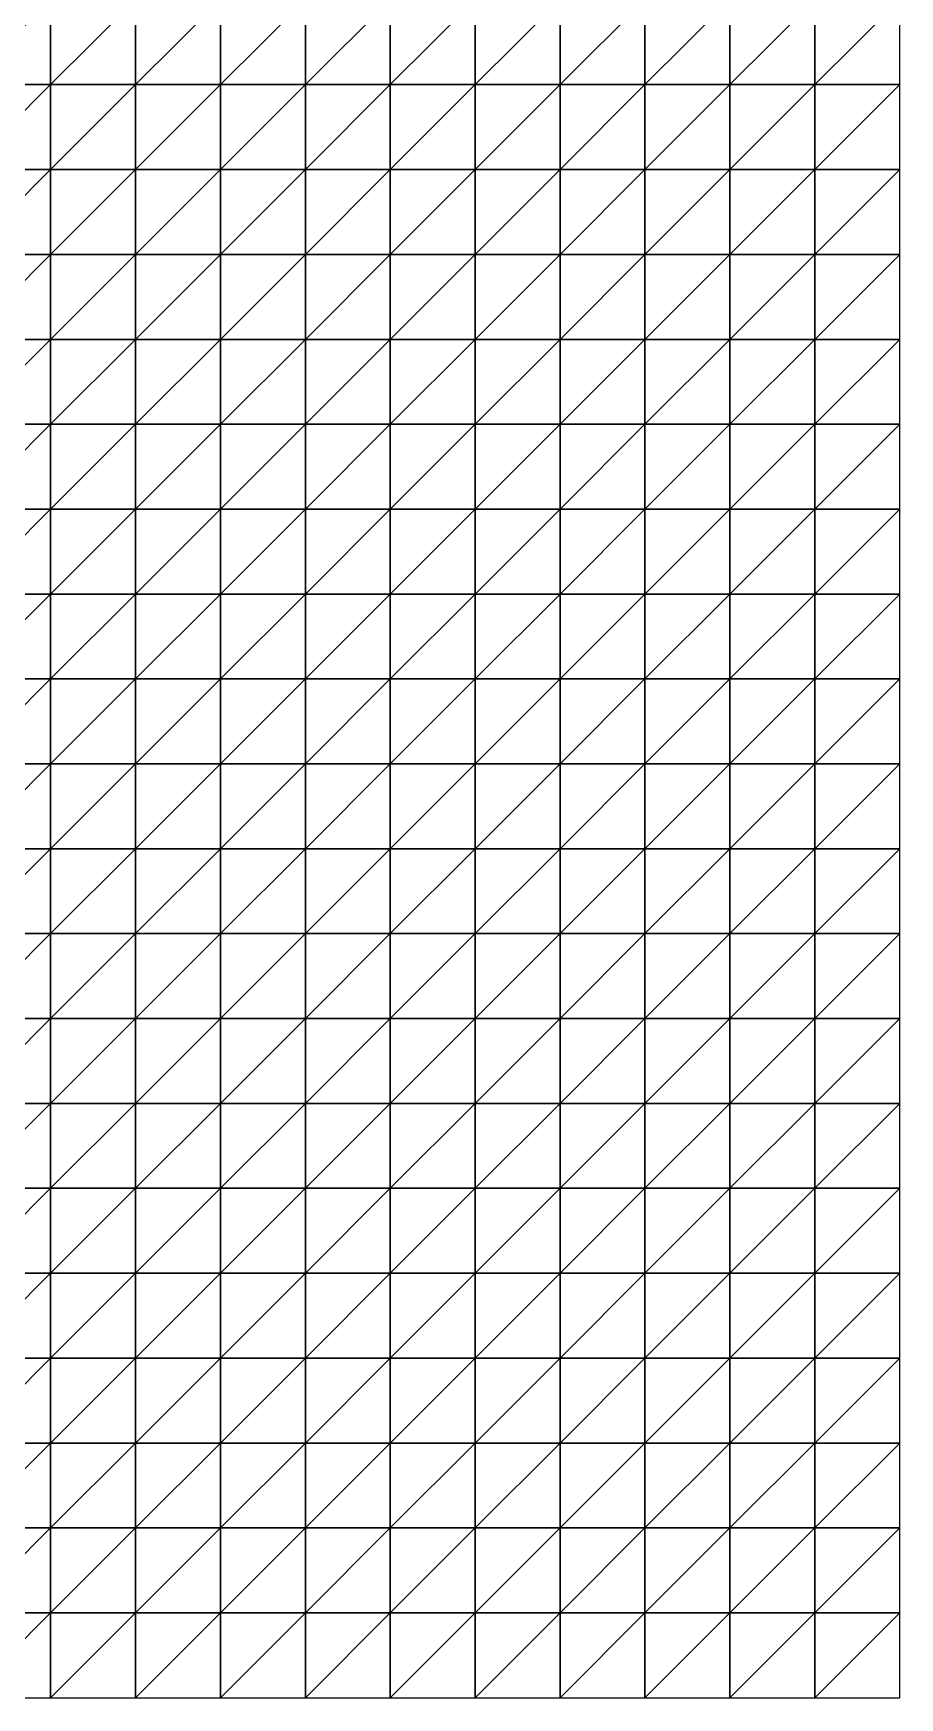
# Model space of a CAD drawing. Header units: metres. Extents: x 351000 to 353000, y 7455000 to 7457000.
# Drawn here: x 352744.9 to 353000, y 7455000 to 7455490.1 of the extents above; entities that cross this region are included whole.
import ezdxf

# ---------------------------------------------------------------- set-up
doc = ezdxf.new("R2010")
doc.units = ezdxf.units.M

msp = doc.modelspace()

# ---------------------------------------------------------------- linework, layer by layer
at = {"layer": 'BASE_OF_COVER_BOC'}
for points in [[(352725, 7455475, 1284.46), (352750, 7455475, 1285.88), (352750, 7455500, 1291.05)], [(352725, 7455475, 1284.46), (352750, 7455500, 1291.05), (352725, 7455500, 1289.33)], [(352750, 7455475, 1285.88), (352775, 7455475, 1287.15), (352775, 7455500, 1292.24)], [(352750, 7455475, 1285.88), (352775, 7455500, 1292.24), (352750, 7455500, 1291.05)], [(352775, 7455475, 1287.15), (352800, 7455475, 1287.96), (352800, 7455500, 1292.84)], [(352775, 7455475, 1287.15), (352800, 7455500, 1292.84), (352775, 7455500, 1292.24)], [(352800, 7455475, 1287.96), (352825, 7455475, 1288.37), (352825, 7455500, 1293.09)], [(352800, 7455475, 1287.96), (352825, 7455500, 1293.09), (352800, 7455500, 1292.84)], [(352825, 7455475, 1288.37), (352850, 7455475, 1288.68), (352850, 7455500, 1293.35)], [(352825, 7455475, 1288.37), (352850, 7455500, 1293.35), (352825, 7455500, 1293.09)], [(352850, 7455475, 1288.68), (352875, 7455475, 1289.28), (352875, 7455500, 1293.82)], [(352850, 7455475, 1288.68), (352875, 7455500, 1293.82), (352850, 7455500, 1293.35)], [(352875, 7455475, 1289.28), (352900, 7455475, 1290.32), (352900, 7455500, 1294.37)], [(352875, 7455475, 1289.28), (352900, 7455500, 1294.37), (352875, 7455500, 1293.82)], [(352900, 7455475, 1290.32), (352925, 7455475, 1291.6), (352925, 7455500, 1294.59)], [(352900, 7455475, 1290.32), (352925, 7455500, 1294.59), (352900, 7455500, 1294.37)], [(352925, 7455475, 1291.6), (352950, 7455475, 1292.6), (352950, 7455500, 1293.93)], [(352925, 7455475, 1291.6), (352950, 7455500, 1293.93), (352925, 7455500, 1294.59)], [(352950, 7455475, 1292.6), (352975, 7455475, 1292.66), (352975, 7455500, 1291.99)], [(352950, 7455475, 1292.6), (352975, 7455500, 1291.99), (352950, 7455500, 1293.93)], [(352975, 7455475, 1292.66), (353000, 7455475, 1291.3), (353000, 7455500, 1288.77)], [(352975, 7455475, 1292.66), (353000, 7455500, 1288.77), (352975, 7455500, 1291.99)], [(352725, 7455450, 1279.74), (352750, 7455450, 1280.54), (352750, 7455475, 1285.88)], [(352725, 7455450, 1279.74), (352750, 7455475, 1285.88), (352725, 7455475, 1284.46)], [(352750, 7455450, 1280.54), (352775, 7455450, 1281.8), (352775, 7455475, 1287.15)], [(352750, 7455450, 1280.54), (352775, 7455475, 1287.15), (352750, 7455475, 1285.88)], [(352775, 7455450, 1281.8), (352800, 7455450, 1283.08), (352800, 7455475, 1287.96)], [(352775, 7455450, 1281.8), (352800, 7455475, 1287.96), (352775, 7455475, 1287.15)], [(352800, 7455450, 1283.08), (352825, 7455450, 1284.16), (352825, 7455475, 1288.37)], [(352800, 7455450, 1283.08), (352825, 7455475, 1288.37), (352800, 7455475, 1287.96)], [(352825, 7455450, 1284.16), (352850, 7455450, 1285.12), (352850, 7455475, 1288.68)], [(352825, 7455450, 1284.16), (352850, 7455475, 1288.68), (352825, 7455475, 1288.37)], [(352850, 7455450, 1285.12), (352875, 7455450, 1286.25), (352875, 7455475, 1289.28)], [(352850, 7455450, 1285.12), (352875, 7455475, 1289.28), (352850, 7455475, 1288.68)], [(352875, 7455450, 1286.25), (352900, 7455450, 1287.82), (352900, 7455475, 1290.32)], [(352875, 7455450, 1286.25), (352900, 7455475, 1290.32), (352875, 7455475, 1289.28)], [(352900, 7455450, 1287.82), (352925, 7455450, 1289.83), (352925, 7455475, 1291.6)], [(352900, 7455450, 1287.82), (352925, 7455475, 1291.6), (352900, 7455475, 1290.32)], [(352925, 7455450, 1289.83), (352950, 7455450, 1291.92), (352950, 7455475, 1292.6)], [(352925, 7455450, 1289.83), (352950, 7455475, 1292.6), (352925, 7455475, 1291.6)], [(352950, 7455450, 1291.92), (352975, 7455450, 1293.4), (352975, 7455475, 1292.66)], [(352950, 7455450, 1291.92), (352975, 7455475, 1292.66), (352950, 7455475, 1292.6)], [(352975, 7455450, 1293.4), (353000, 7455450, 1293.53), (353000, 7455475, 1291.3)], [(352975, 7455450, 1293.4), (353000, 7455475, 1291.3), (352975, 7455475, 1292.66)], [(352725, 7455425, 1276.22), (352750, 7455425, 1276.21), (352750, 7455450, 1280.54)], [(352725, 7455425, 1276.22), (352750, 7455450, 1280.54), (352725, 7455450, 1279.74)], [(352750, 7455425, 1276.21), (352775, 7455425, 1277.25), (352775, 7455450, 1281.8)], [(352750, 7455425, 1276.21), (352775, 7455450, 1281.8), (352750, 7455450, 1280.54)], [(352775, 7455425, 1277.25), (352800, 7455425, 1278.96), (352800, 7455450, 1283.08)], [(352775, 7455425, 1277.25), (352800, 7455450, 1283.08), (352775, 7455450, 1281.8)], [(352800, 7455425, 1278.96), (352825, 7455425, 1280.9), (352825, 7455450, 1284.16)], [(352800, 7455425, 1278.96), (352825, 7455450, 1284.16), (352800, 7455450, 1283.08)], [(352825, 7455425, 1280.9), (352850, 7455425, 1282.81), (352850, 7455450, 1285.12)], [(352825, 7455425, 1280.9), (352850, 7455450, 1285.12), (352825, 7455450, 1284.16)], [(352850, 7455425, 1282.81), (352875, 7455425, 1284.68), (352875, 7455450, 1286.25)], [(352850, 7455425, 1282.81), (352875, 7455450, 1286.25), (352850, 7455450, 1285.12)], [(352875, 7455425, 1284.68), (352900, 7455425, 1286.68), (352900, 7455450, 1287.82)], [(352875, 7455425, 1284.68), (352900, 7455450, 1287.82), (352875, 7455450, 1286.25)], [(352900, 7455425, 1286.68), (352925, 7455425, 1288.91), (352925, 7455450, 1289.83)], [(352900, 7455425, 1286.68), (352925, 7455450, 1289.83), (352900, 7455450, 1287.82)], [(352925, 7455425, 1288.91), (352950, 7455425, 1291.22), (352950, 7455450, 1291.92)], [(352925, 7455425, 1288.91), (352950, 7455450, 1291.92), (352925, 7455450, 1289.83)], [(352950, 7455425, 1291.22), (352975, 7455425, 1293.13), (352975, 7455450, 1293.4)], [(352950, 7455425, 1291.22), (352975, 7455450, 1293.4), (352950, 7455450, 1291.92)], [(352975, 7455425, 1293.13), (353000, 7455425, 1293.91), (353000, 7455450, 1293.53)], [(352975, 7455425, 1293.13), (353000, 7455450, 1293.53), (352975, 7455450, 1293.4)], [(352725, 7455400, 1274.83), (352750, 7455400, 1273.97), (352750, 7455425, 1276.21)], [(352725, 7455400, 1274.83), (352750, 7455425, 1276.21), (352725, 7455425, 1276.22)], [(352750, 7455400, 1273.97), (352775, 7455400, 1274.48), (352775, 7455425, 1277.25)], [(352750, 7455400, 1273.97), (352775, 7455425, 1277.25), (352750, 7455425, 1276.21)], [(352775, 7455400, 1274.48), (352800, 7455400, 1276.19), (352800, 7455425, 1278.96)], [(352775, 7455400, 1274.48), (352800, 7455425, 1278.96), (352775, 7455425, 1277.25)], [(352800, 7455400, 1276.19), (352825, 7455400, 1278.62), (352825, 7455425, 1280.9)], [(352800, 7455400, 1276.19), (352825, 7455425, 1280.9), (352800, 7455425, 1278.96)], [(352825, 7455400, 1278.62), (352850, 7455400, 1281.26), (352850, 7455425, 1282.81)], [(352825, 7455400, 1278.62), (352850, 7455425, 1282.81), (352825, 7455425, 1280.9)], [(352850, 7455400, 1281.26), (352875, 7455400, 1283.73), (352875, 7455425, 1284.68)], [(352850, 7455400, 1281.26), (352875, 7455425, 1284.68), (352850, 7455425, 1282.81)], [(352875, 7455400, 1283.73), (352900, 7455400, 1285.91), (352900, 7455425, 1286.68)], [(352875, 7455400, 1283.73), (352900, 7455425, 1286.68), (352875, 7455425, 1284.68)], [(352900, 7455400, 1285.91), (352925, 7455400, 1287.85), (352925, 7455425, 1288.91)], [(352900, 7455400, 1285.91), (352925, 7455425, 1288.91), (352900, 7455425, 1286.68)], [(352925, 7455400, 1287.85), (352950, 7455400, 1289.59), (352950, 7455425, 1291.22)], [(352925, 7455400, 1287.85), (352950, 7455425, 1291.22), (352925, 7455425, 1288.91)], [(352950, 7455400, 1289.59), (352975, 7455400, 1290.95), (352975, 7455425, 1293.13)], [(352950, 7455400, 1289.59), (352975, 7455425, 1293.13), (352950, 7455425, 1291.22)], [(352975, 7455400, 1290.95), (353000, 7455400, 1291.49), (353000, 7455425, 1293.91)], [(352975, 7455400, 1290.95), (353000, 7455425, 1293.91), (352975, 7455425, 1293.13)], [(352725, 7455375, 1275.86), (352750, 7455375, 1274.25), (352750, 7455400, 1273.97)], [(352725, 7455375, 1275.86), (352750, 7455400, 1273.97), (352725, 7455400, 1274.83)], [(352750, 7455375, 1274.25), (352775, 7455375, 1273.87), (352775, 7455400, 1274.48)], [(352750, 7455375, 1274.25), (352775, 7455400, 1274.48), (352750, 7455400, 1273.97)], [(352775, 7455375, 1273.87), (352800, 7455375, 1274.87), (352800, 7455400, 1276.19)], [(352775, 7455375, 1273.87), (352800, 7455400, 1276.19), (352775, 7455400, 1274.48)], [(352800, 7455375, 1274.87), (352825, 7455375, 1277), (352825, 7455400, 1278.62)], [(352800, 7455375, 1274.87), (352825, 7455400, 1278.62), (352800, 7455400, 1276.19)], [(352825, 7455375, 1277), (352850, 7455375, 1279.67), (352850, 7455400, 1281.26)], [(352825, 7455375, 1277), (352850, 7455400, 1281.26), (352825, 7455400, 1278.62)], [(352850, 7455375, 1279.67), (352875, 7455375, 1282.23), (352875, 7455400, 1283.73)], [(352850, 7455375, 1279.67), (352875, 7455400, 1283.73), (352850, 7455400, 1281.26)], [(352875, 7455375, 1282.23), (352900, 7455375, 1284.27), (352900, 7455400, 1285.91)], [(352875, 7455375, 1282.23), (352900, 7455400, 1285.91), (352875, 7455400, 1283.73)], [(352900, 7455375, 1284.27), (352925, 7455375, 1285.63), (352925, 7455400, 1287.85)], [(352900, 7455375, 1284.27), (352925, 7455400, 1287.85), (352900, 7455400, 1285.91)], [(352925, 7455375, 1285.63), (352950, 7455375, 1286.4), (352950, 7455400, 1289.59)], [(352925, 7455375, 1285.63), (352950, 7455400, 1289.59), (352925, 7455400, 1287.85)], [(352950, 7455375, 1286.4), (352975, 7455375, 1286.68), (352975, 7455400, 1290.95)], [(352950, 7455375, 1286.4), (352975, 7455400, 1290.95), (352950, 7455400, 1289.59)], [(352975, 7455375, 1286.68), (353000, 7455375, 1286.45), (353000, 7455400, 1291.49)], [(352975, 7455375, 1286.68), (353000, 7455400, 1291.49), (352975, 7455400, 1290.95)], [(352725, 7455350, 1278.69), (352750, 7455350, 1276.5), (352750, 7455375, 1274.25)], [(352725, 7455350, 1278.69), (352750, 7455375, 1274.25), (352725, 7455375, 1275.86)], [(352750, 7455350, 1276.5), (352775, 7455350, 1274.97), (352775, 7455375, 1273.87)], [(352750, 7455350, 1276.5), (352775, 7455375, 1273.87), (352750, 7455375, 1274.25)], [(352775, 7455350, 1274.97), (352800, 7455350, 1274.63), (352800, 7455375, 1274.87)], [(352775, 7455350, 1274.97), (352800, 7455375, 1274.87), (352775, 7455375, 1273.87)], [(352800, 7455350, 1274.63), (352825, 7455350, 1275.55), (352825, 7455375, 1277)], [(352800, 7455350, 1274.63), (352825, 7455375, 1277), (352800, 7455375, 1274.87)], [(352825, 7455350, 1275.55), (352850, 7455350, 1277.34), (352850, 7455375, 1279.67)], [(352825, 7455350, 1275.55), (352850, 7455375, 1279.67), (352825, 7455375, 1277)], [(352850, 7455350, 1277.34), (352875, 7455350, 1279.36), (352875, 7455375, 1282.23)], [(352850, 7455350, 1277.34), (352875, 7455375, 1282.23), (352850, 7455375, 1279.67)], [(352875, 7455350, 1279.36), (352900, 7455350, 1280.97), (352900, 7455375, 1284.27)], [(352875, 7455350, 1279.36), (352900, 7455375, 1284.27), (352875, 7455375, 1282.23)], [(352900, 7455350, 1280.97), (352925, 7455350, 1281.76), (352925, 7455375, 1285.63)], [(352900, 7455350, 1280.97), (352925, 7455375, 1285.63), (352900, 7455375, 1284.27)], [(352925, 7455350, 1281.76), (352950, 7455350, 1281.71), (352950, 7455375, 1286.4)], [(352925, 7455350, 1281.76), (352950, 7455375, 1286.4), (352925, 7455375, 1285.63)], [(352950, 7455350, 1281.71), (352975, 7455350, 1281.04), (352975, 7455375, 1286.68)], [(352950, 7455350, 1281.71), (352975, 7455375, 1286.68), (352950, 7455375, 1286.4)], [(352975, 7455350, 1281.04), (353000, 7455350, 1280.04), (353000, 7455375, 1286.45)], [(352975, 7455350, 1281.04), (353000, 7455375, 1286.45), (352975, 7455375, 1286.68)], [(352725, 7455325, 1281.94), (352750, 7455325, 1279.39), (352750, 7455350, 1276.5)], [(352725, 7455325, 1281.94), (352750, 7455350, 1276.5), (352725, 7455350, 1278.69)], [(352750, 7455325, 1279.39), (352775, 7455325, 1276.76), (352775, 7455350, 1274.97)], [(352750, 7455325, 1279.39), (352775, 7455350, 1274.97), (352750, 7455350, 1276.5)], [(352775, 7455325, 1276.76), (352800, 7455325, 1274.78), (352800, 7455350, 1274.63)], [(352775, 7455325, 1276.76), (352800, 7455350, 1274.63), (352775, 7455350, 1274.97)], [(352800, 7455325, 1274.78), (352825, 7455325, 1273.91), (352825, 7455350, 1275.55)], [(352800, 7455325, 1274.78), (352825, 7455350, 1275.55), (352800, 7455350, 1274.63)], [(352825, 7455325, 1273.91), (352850, 7455325, 1274.16), (352850, 7455350, 1277.34)], [(352825, 7455325, 1273.91), (352850, 7455350, 1277.34), (352825, 7455350, 1275.55)], [(352850, 7455325, 1274.16), (352875, 7455325, 1275.12), (352875, 7455350, 1279.36)], [(352850, 7455325, 1274.16), (352875, 7455350, 1279.36), (352850, 7455350, 1277.34)], [(352875, 7455325, 1275.12), (352900, 7455325, 1276.13), (352900, 7455350, 1280.97)], [(352875, 7455325, 1275.12), (352900, 7455350, 1280.97), (352875, 7455350, 1279.36)], [(352900, 7455325, 1276.13), (352925, 7455325, 1276.62), (352925, 7455350, 1281.76)], [(352900, 7455325, 1276.13), (352925, 7455350, 1281.76), (352900, 7455350, 1280.97)], [(352925, 7455325, 1276.62), (352950, 7455325, 1276.33), (352950, 7455350, 1281.71)], [(352925, 7455325, 1276.62), (352950, 7455350, 1281.71), (352925, 7455350, 1281.76)], [(352950, 7455325, 1276.33), (352975, 7455325, 1275.37), (352975, 7455350, 1281.04)], [(352950, 7455325, 1276.33), (352975, 7455350, 1281.04), (352950, 7455350, 1281.71)], [(352975, 7455325, 1275.37), (353000, 7455325, 1274.1), (353000, 7455350, 1280.04)], [(352975, 7455325, 1275.37), (353000, 7455350, 1280.04), (352975, 7455350, 1281.04)], [(352725, 7455300, 1284.07), (352750, 7455300, 1281.43), (352750, 7455325, 1279.39)], [(352725, 7455300, 1284.07), (352750, 7455325, 1279.39), (352725, 7455325, 1281.94)], [(352750, 7455300, 1281.43), (352775, 7455300, 1278.07), (352775, 7455325, 1276.76)], [(352750, 7455300, 1281.43), (352775, 7455325, 1276.76), (352750, 7455325, 1279.39)], [(352775, 7455300, 1278.07), (352800, 7455300, 1274.71), (352800, 7455325, 1274.78)], [(352775, 7455300, 1278.07), (352800, 7455325, 1274.78), (352775, 7455325, 1276.76)], [(352800, 7455300, 1274.71), (352825, 7455300, 1272.1), (352825, 7455325, 1273.91)], [(352800, 7455300, 1274.71), (352825, 7455325, 1273.91), (352800, 7455325, 1274.78)], [(352825, 7455300, 1272.1), (352850, 7455300, 1270.66), (352850, 7455325, 1274.16)], [(352825, 7455300, 1272.1), (352850, 7455325, 1274.16), (352825, 7455325, 1273.91)], [(352850, 7455300, 1270.66), (352875, 7455300, 1270.38), (352875, 7455325, 1275.12)], [(352850, 7455300, 1270.66), (352875, 7455325, 1275.12), (352850, 7455325, 1274.16)], [(352875, 7455300, 1270.38), (352900, 7455300, 1270.82), (352900, 7455325, 1276.13)], [(352875, 7455300, 1270.38), (352900, 7455325, 1276.13), (352875, 7455325, 1275.12)], [(352900, 7455300, 1270.82), (352925, 7455300, 1271.36), (352925, 7455325, 1276.62)], [(352900, 7455300, 1270.82), (352925, 7455325, 1276.62), (352900, 7455325, 1276.13)], [(352925, 7455300, 1271.36), (352950, 7455300, 1271.5), (352950, 7455325, 1276.33)], [(352925, 7455300, 1271.36), (352950, 7455325, 1276.33), (352925, 7455325, 1276.62)], [(352950, 7455300, 1271.5), (352975, 7455300, 1271.06), (352975, 7455325, 1275.37)], [(352950, 7455300, 1271.5), (352975, 7455325, 1275.37), (352950, 7455325, 1276.33)], [(352975, 7455300, 1271.06), (353000, 7455300, 1270.22), (353000, 7455325, 1274.1)], [(352975, 7455300, 1271.06), (353000, 7455325, 1274.1), (352975, 7455325, 1275.37)], [(352725, 7455275, 1284.05), (352750, 7455275, 1281.58), (352750, 7455300, 1281.43)], [(352725, 7455275, 1284.05), (352750, 7455300, 1281.43), (352725, 7455300, 1284.07)], [(352750, 7455275, 1281.58), (352775, 7455275, 1278.1), (352775, 7455300, 1278.07)], [(352750, 7455275, 1281.58), (352775, 7455300, 1278.07), (352750, 7455300, 1281.43)], [(352775, 7455275, 1278.1), (352800, 7455275, 1274.14), (352800, 7455300, 1274.71)], [(352775, 7455275, 1278.1), (352800, 7455300, 1274.71), (352775, 7455300, 1278.07)], [(352800, 7455275, 1274.14), (352825, 7455275, 1270.45), (352825, 7455300, 1272.1)], [(352800, 7455275, 1274.14), (352825, 7455300, 1272.1), (352800, 7455300, 1274.71)], [(352825, 7455275, 1270.45), (352850, 7455275, 1267.77), (352850, 7455300, 1270.66)], [(352825, 7455275, 1270.45), (352850, 7455300, 1270.66), (352825, 7455300, 1272.1)], [(352850, 7455275, 1267.77), (352875, 7455275, 1266.47), (352875, 7455300, 1270.38)], [(352850, 7455275, 1267.77), (352875, 7455300, 1270.38), (352850, 7455300, 1270.66)], [(352875, 7455275, 1266.47), (352900, 7455275, 1266.49), (352900, 7455300, 1270.82)], [(352875, 7455275, 1266.47), (352900, 7455300, 1270.82), (352875, 7455300, 1270.38)], [(352900, 7455275, 1266.49), (352925, 7455275, 1267.33), (352925, 7455300, 1271.36)], [(352900, 7455275, 1266.49), (352925, 7455300, 1271.36), (352900, 7455300, 1270.82)], [(352925, 7455275, 1267.33), (352950, 7455275, 1268.33), (352950, 7455300, 1271.5)], [(352925, 7455275, 1267.33), (352950, 7455300, 1271.5), (352925, 7455300, 1271.36)], [(352950, 7455275, 1268.33), (352975, 7455275, 1268.99), (352975, 7455300, 1271.06)], [(352950, 7455275, 1268.33), (352975, 7455300, 1271.06), (352950, 7455300, 1271.5)], [(352975, 7455275, 1268.99), (353000, 7455275, 1269.12), (353000, 7455300, 1270.22)], [(352975, 7455275, 1268.99), (353000, 7455300, 1270.22), (352975, 7455300, 1271.06)], [(352725, 7455250, 1281.79), (352750, 7455250, 1279.69), (352750, 7455275, 1281.58)], [(352725, 7455250, 1281.79), (352750, 7455275, 1281.58), (352725, 7455275, 1284.05)], [(352750, 7455250, 1279.69), (352775, 7455250, 1276.72), (352775, 7455275, 1278.1)], [(352750, 7455250, 1279.69), (352775, 7455275, 1278.1), (352750, 7455275, 1281.58)], [(352775, 7455250, 1276.72), (352800, 7455250, 1273.09), (352800, 7455275, 1274.14)], [(352775, 7455250, 1276.72), (352800, 7455275, 1274.14), (352775, 7455275, 1278.1)], [(352800, 7455250, 1273.09), (352825, 7455250, 1269.36), (352825, 7455275, 1270.45)], [(352800, 7455250, 1273.09), (352825, 7455275, 1270.45), (352800, 7455275, 1274.14)], [(352825, 7455250, 1269.36), (352850, 7455250, 1266.3), (352850, 7455275, 1267.77)], [(352825, 7455250, 1269.36), (352850, 7455275, 1267.77), (352825, 7455275, 1270.45)], [(352850, 7455250, 1266.3), (352875, 7455250, 1264.54), (352875, 7455275, 1266.47)], [(352850, 7455250, 1266.3), (352875, 7455275, 1266.47), (352850, 7455275, 1267.77)], [(352875, 7455250, 1264.54), (352900, 7455250, 1264.34), (352900, 7455275, 1266.49)], [(352875, 7455250, 1264.54), (352900, 7455275, 1266.49), (352875, 7455275, 1266.47)], [(352900, 7455250, 1264.34), (352925, 7455250, 1265.49), (352925, 7455275, 1267.33)], [(352900, 7455250, 1264.34), (352925, 7455275, 1267.33), (352900, 7455275, 1266.49)], [(352925, 7455250, 1265.49), (352950, 7455250, 1267.06), (352950, 7455275, 1268.33)], [(352925, 7455250, 1265.49), (352950, 7455275, 1268.33), (352925, 7455275, 1267.33)], [(352950, 7455250, 1267.06), (352975, 7455250, 1268.76), (352975, 7455275, 1268.99)], [(352950, 7455250, 1267.06), (352975, 7455275, 1268.99), (352950, 7455275, 1268.33)], [(352975, 7455250, 1268.76), (353000, 7455250, 1270.43), (353000, 7455275, 1269.12)], [(352975, 7455250, 1268.76), (353000, 7455275, 1269.12), (352975, 7455275, 1268.99)], [(352725, 7455225, 1278.1), (352750, 7455225, 1276.41), (352750, 7455250, 1279.69)], [(352725, 7455225, 1278.1), (352750, 7455250, 1279.69), (352725, 7455250, 1281.79)], [(352750, 7455225, 1276.41), (352775, 7455225, 1274.32), (352775, 7455250, 1276.72)], [(352750, 7455225, 1276.41), (352775, 7455250, 1276.72), (352750, 7455250, 1279.69)], [(352775, 7455225, 1274.32), (352800, 7455225, 1271.76), (352800, 7455250, 1273.09)], [(352775, 7455225, 1274.32), (352800, 7455250, 1273.09), (352775, 7455250, 1276.72)], [(352800, 7455225, 1271.76), (352825, 7455225, 1268.97), (352825, 7455250, 1269.36)], [(352800, 7455225, 1271.76), (352825, 7455250, 1269.36), (352800, 7455250, 1273.09)], [(352825, 7455225, 1268.97), (352850, 7455225, 1266.47), (352850, 7455250, 1266.3)], [(352825, 7455225, 1268.97), (352850, 7455250, 1266.3), (352825, 7455250, 1269.36)], [(352850, 7455225, 1266.47), (352875, 7455225, 1264.91), (352875, 7455250, 1264.54)], [(352850, 7455225, 1266.47), (352875, 7455250, 1264.54), (352850, 7455250, 1266.3)], [(352875, 7455225, 1264.91), (352900, 7455225, 1264.75), (352900, 7455250, 1264.34)], [(352875, 7455225, 1264.91), (352900, 7455250, 1264.34), (352875, 7455250, 1264.54)], [(352900, 7455225, 1264.75), (352925, 7455225, 1265.15), (352925, 7455250, 1265.49)], [(352900, 7455225, 1264.75), (352925, 7455250, 1265.49), (352900, 7455250, 1264.34)], [(352925, 7455225, 1265.15), (352950, 7455225, 1266.13), (352950, 7455250, 1267.06)], [(352925, 7455225, 1265.15), (352950, 7455250, 1267.06), (352925, 7455250, 1265.49)], [(352950, 7455225, 1266.13), (352975, 7455225, 1267.83), (352975, 7455250, 1268.76)], [(352950, 7455225, 1266.13), (352975, 7455250, 1268.76), (352950, 7455250, 1267.06)], [(352975, 7455225, 1267.83), (353000, 7455225, 1270.03), (353000, 7455250, 1270.43)], [(352975, 7455225, 1267.83), (353000, 7455250, 1270.43), (352975, 7455250, 1268.76)], [(352725, 7455200, 1274.24), (352750, 7455200, 1272.8), (352750, 7455225, 1276.41)], [(352725, 7455200, 1274.24), (352750, 7455225, 1276.41), (352725, 7455225, 1278.1)], [(352750, 7455200, 1272.8), (352775, 7455200, 1271.57), (352775, 7455225, 1274.32)], [(352750, 7455200, 1272.8), (352775, 7455225, 1274.32), (352750, 7455225, 1276.41)], [(352775, 7455200, 1271.57), (352800, 7455200, 1270.34), (352800, 7455225, 1271.76)], [(352775, 7455200, 1271.57), (352800, 7455225, 1271.76), (352775, 7455225, 1274.32)], [(352800, 7455200, 1270.34), (352825, 7455200, 1269.03), (352825, 7455225, 1268.97)], [(352800, 7455200, 1270.34), (352825, 7455225, 1268.97), (352800, 7455225, 1271.76)], [(352825, 7455200, 1269.03), (352850, 7455200, 1267.79), (352850, 7455225, 1266.47)], [(352825, 7455200, 1269.03), (352850, 7455225, 1266.47), (352825, 7455225, 1268.97)], [(352850, 7455200, 1267.79), (352875, 7455200, 1266.57), (352875, 7455225, 1264.91)], [(352850, 7455200, 1267.79), (352875, 7455225, 1264.91), (352850, 7455225, 1266.47)], [(352875, 7455200, 1266.57), (352900, 7455200, 1265.87), (352900, 7455225, 1264.75)], [(352875, 7455200, 1266.57), (352900, 7455225, 1264.75), (352875, 7455225, 1264.91)], [(352900, 7455200, 1265.87), (352925, 7455200, 1265.94), (352925, 7455225, 1265.15)], [(352900, 7455200, 1265.87), (352925, 7455225, 1265.15), (352900, 7455225, 1264.75)], [(352925, 7455200, 1265.94), (352950, 7455200, 1266.75), (352950, 7455225, 1266.13)], [(352925, 7455200, 1265.94), (352950, 7455225, 1266.13), (352925, 7455225, 1265.15)], [(352950, 7455200, 1266.75), (352975, 7455200, 1268.21), (352975, 7455225, 1267.83)], [(352950, 7455200, 1266.75), (352975, 7455225, 1267.83), (352950, 7455225, 1266.13)], [(352975, 7455200, 1268.21), (353000, 7455200, 1270.13), (353000, 7455225, 1270.03)], [(352975, 7455200, 1268.21), (353000, 7455225, 1270.03), (352975, 7455225, 1267.83)], [(352725, 7455175, 1271.28), (352750, 7455175, 1269.85), (352750, 7455200, 1272.8)], [(352725, 7455175, 1271.28), (352750, 7455200, 1272.8), (352725, 7455200, 1274.24)], [(352750, 7455175, 1269.85), (352775, 7455175, 1269.08), (352775, 7455200, 1271.57)], [(352750, 7455175, 1269.85), (352775, 7455200, 1271.57), (352750, 7455200, 1272.8)], [(352775, 7455175, 1269.08), (352800, 7455175, 1268.89), (352800, 7455200, 1270.34)], [(352775, 7455175, 1269.08), (352800, 7455200, 1270.34), (352775, 7455200, 1271.57)], [(352800, 7455175, 1268.89), (352825, 7455175, 1269.03), (352825, 7455200, 1269.03)], [(352800, 7455175, 1268.89), (352825, 7455200, 1269.03), (352800, 7455200, 1270.34)], [(352825, 7455175, 1269.03), (352850, 7455175, 1269.29), (352850, 7455200, 1267.79)], [(352825, 7455175, 1269.03), (352850, 7455200, 1267.79), (352825, 7455200, 1269.03)], [(352850, 7455175, 1269.29), (352875, 7455175, 1268.66), (352875, 7455200, 1266.57)], [(352850, 7455175, 1269.29), (352875, 7455200, 1266.57), (352850, 7455200, 1267.79)], [(352875, 7455175, 1268.66), (352900, 7455175, 1268.08), (352900, 7455200, 1265.87)], [(352875, 7455175, 1268.66), (352900, 7455200, 1265.87), (352875, 7455200, 1266.57)], [(352900, 7455175, 1268.08), (352925, 7455175, 1268.04), (352925, 7455200, 1265.94)], [(352900, 7455175, 1268.08), (352925, 7455200, 1265.94), (352900, 7455200, 1265.87)], [(352925, 7455175, 1268.04), (352950, 7455175, 1268.54), (352950, 7455200, 1266.75)], [(352925, 7455175, 1268.04), (352950, 7455200, 1266.75), (352925, 7455200, 1265.94)], [(352950, 7455175, 1268.54), (352975, 7455175, 1269.54), (352975, 7455200, 1268.21)], [(352950, 7455175, 1268.54), (352975, 7455200, 1268.21), (352950, 7455200, 1266.75)], [(352975, 7455175, 1269.54), (353000, 7455175, 1270.94), (353000, 7455200, 1270.13)], [(352975, 7455175, 1269.54), (353000, 7455200, 1270.13), (352975, 7455200, 1268.21)], [(352725, 7455150, 1269.72), (352750, 7455150, 1268.03), (352750, 7455175, 1269.85)], [(352725, 7455150, 1269.72), (352750, 7455175, 1269.85), (352725, 7455175, 1271.28)], [(352750, 7455150, 1268.03), (352775, 7455150, 1267.21), (352775, 7455175, 1269.08)], [(352750, 7455150, 1268.03), (352775, 7455175, 1269.08), (352750, 7455175, 1269.85)], [(352775, 7455150, 1267.21), (352800, 7455150, 1267.43), (352800, 7455175, 1268.89)], [(352775, 7455150, 1267.21), (352800, 7455175, 1268.89), (352775, 7455175, 1269.08)], [(352800, 7455150, 1267.43), (352825, 7455150, 1268.53), (352825, 7455175, 1269.03)], [(352800, 7455150, 1267.43), (352825, 7455175, 1269.03), (352800, 7455175, 1268.89)], [(352825, 7455150, 1268.53), (352850, 7455150, 1270.08), (352850, 7455175, 1269.29)], [(352825, 7455150, 1268.53), (352850, 7455175, 1269.29), (352825, 7455175, 1269.03)], [(352850, 7455150, 1270.08), (352875, 7455150, 1271.6), (352875, 7455175, 1268.66)], [(352850, 7455150, 1270.08), (352875, 7455175, 1268.66), (352850, 7455175, 1269.29)], [(352875, 7455150, 1271.6), (352900, 7455150, 1271.11), (352900, 7455175, 1268.08)], [(352875, 7455150, 1271.6), (352900, 7455175, 1268.08), (352875, 7455175, 1268.66)], [(352900, 7455150, 1271.11), (352925, 7455150, 1270.9), (352925, 7455175, 1268.04)], [(352900, 7455150, 1271.11), (352925, 7455175, 1268.04), (352900, 7455175, 1268.08)], [(352925, 7455150, 1270.9), (352950, 7455150, 1271), (352950, 7455175, 1268.54)], [(352925, 7455150, 1270.9), (352950, 7455175, 1268.54), (352925, 7455175, 1268.04)], [(352950, 7455150, 1271), (352975, 7455150, 1271.44), (352975, 7455175, 1269.54)], [(352950, 7455150, 1271), (352975, 7455175, 1269.54), (352950, 7455175, 1268.54)], [(352975, 7455150, 1271.44), (353000, 7455150, 1272.18), (353000, 7455175, 1270.94)], [(352975, 7455150, 1271.44), (353000, 7455175, 1270.94), (352975, 7455175, 1269.54)], [(352725, 7455125, 1269.33), (352750, 7455125, 1267.33), (352750, 7455150, 1268.03)], [(352725, 7455125, 1269.33), (352750, 7455150, 1268.03), (352725, 7455150, 1269.72)], [(352750, 7455125, 1267.33), (352775, 7455125, 1266.08), (352775, 7455150, 1267.21)], [(352750, 7455125, 1267.33), (352775, 7455150, 1267.21), (352750, 7455150, 1268.03)], [(352775, 7455125, 1266.08), (352800, 7455125, 1266.11), (352800, 7455150, 1267.43)], [(352775, 7455125, 1266.08), (352800, 7455150, 1267.43), (352775, 7455150, 1267.21)], [(352800, 7455125, 1266.11), (352825, 7455125, 1267.5), (352825, 7455150, 1268.53)], [(352800, 7455125, 1266.11), (352825, 7455150, 1268.53), (352800, 7455150, 1267.43)], [(352825, 7455125, 1267.5), (352850, 7455125, 1269.87), (352850, 7455150, 1270.08)], [(352825, 7455125, 1267.5), (352850, 7455150, 1270.08), (352825, 7455150, 1268.53)], [(352850, 7455125, 1269.87), (352875, 7455125, 1272.58), (352875, 7455150, 1271.6)], [(352850, 7455125, 1269.87), (352875, 7455150, 1271.6), (352850, 7455150, 1270.08)], [(352875, 7455125, 1272.58), (352900, 7455125, 1274.36), (352900, 7455150, 1271.11)], [(352875, 7455125, 1272.58), (352900, 7455150, 1271.11), (352875, 7455150, 1271.6)], [(352900, 7455125, 1274.36), (352925, 7455125, 1273.97), (352925, 7455150, 1270.9)], [(352900, 7455125, 1274.36), (352925, 7455150, 1270.9), (352900, 7455150, 1271.11)], [(352925, 7455125, 1273.97), (352950, 7455125, 1273.69), (352950, 7455150, 1271)], [(352925, 7455125, 1273.97), (352950, 7455150, 1271), (352925, 7455150, 1270.9)], [(352950, 7455125, 1273.69), (352975, 7455125, 1273.59), (352975, 7455150, 1271.44)], [(352950, 7455125, 1273.69), (352975, 7455150, 1271.44), (352950, 7455150, 1271)], [(352975, 7455125, 1273.59), (353000, 7455125, 1273.72), (353000, 7455150, 1272.18)], [(352975, 7455125, 1273.59), (353000, 7455150, 1272.18), (352975, 7455150, 1271.44)], [(352725, 7455100, 1269.52), (352750, 7455100, 1267.4), (352750, 7455125, 1267.33)], [(352725, 7455100, 1269.52), (352750, 7455125, 1267.33), (352725, 7455125, 1269.33)], [(352750, 7455100, 1267.4), (352775, 7455100, 1265.72), (352775, 7455125, 1266.08)], [(352750, 7455100, 1267.4), (352775, 7455125, 1266.08), (352750, 7455125, 1267.33)], [(352775, 7455100, 1265.72), (352800, 7455100, 1265.27), (352800, 7455125, 1266.11)], [(352775, 7455100, 1265.72), (352800, 7455125, 1266.11), (352775, 7455125, 1266.08)], [(352800, 7455100, 1265.27), (352825, 7455100, 1266.43), (352825, 7455125, 1267.5)], [(352800, 7455100, 1265.27), (352825, 7455125, 1267.5), (352800, 7455125, 1266.11)], [(352825, 7455100, 1266.43), (352850, 7455100, 1269.03), (352850, 7455125, 1269.87)], [(352825, 7455100, 1266.43), (352850, 7455125, 1269.87), (352825, 7455125, 1267.5)], [(352850, 7455100, 1269.03), (352875, 7455100, 1272.45), (352875, 7455125, 1272.58)], [(352850, 7455100, 1269.03), (352875, 7455125, 1272.58), (352850, 7455125, 1269.87)], [(352875, 7455100, 1272.45), (352900, 7455100, 1275.82), (352900, 7455125, 1274.36)], [(352875, 7455100, 1272.45), (352900, 7455125, 1274.36), (352875, 7455125, 1272.58)], [(352900, 7455100, 1275.82), (352925, 7455100, 1276.84), (352925, 7455125, 1273.97)], [(352900, 7455100, 1275.82), (352925, 7455125, 1273.97), (352900, 7455125, 1274.36)], [(352925, 7455100, 1276.84), (352950, 7455100, 1276.31), (352950, 7455125, 1273.69)], [(352925, 7455100, 1276.84), (352950, 7455125, 1273.69), (352925, 7455125, 1273.97)], [(352950, 7455100, 1276.31), (352975, 7455100, 1275.85), (352975, 7455125, 1273.59)], [(352950, 7455100, 1276.31), (352975, 7455125, 1273.59), (352950, 7455125, 1273.69)], [(352975, 7455100, 1275.85), (353000, 7455100, 1275.55), (353000, 7455125, 1273.72)], [(352975, 7455100, 1275.85), (353000, 7455125, 1273.72), (352975, 7455125, 1273.59)], [(352725, 7455075, 1269.76), (352750, 7455075, 1267.89), (352750, 7455100, 1267.4)], [(352725, 7455075, 1269.76), (352750, 7455100, 1267.4), (352725, 7455100, 1269.52)], [(352750, 7455075, 1267.89), (352775, 7455075, 1266.13), (352775, 7455100, 1265.72)], [(352750, 7455075, 1267.89), (352775, 7455100, 1265.72), (352750, 7455100, 1267.4)], [(352775, 7455075, 1266.13), (352800, 7455075, 1265.3), (352800, 7455100, 1265.27)], [(352775, 7455075, 1266.13), (352800, 7455100, 1265.27), (352775, 7455100, 1265.72)], [(352800, 7455075, 1265.3), (352825, 7455075, 1266.02), (352825, 7455100, 1266.43)], [(352800, 7455075, 1265.3), (352825, 7455100, 1266.43), (352800, 7455100, 1265.27)], [(352825, 7455075, 1266.02), (352850, 7455075, 1268.4), (352850, 7455100, 1269.03)], [(352825, 7455075, 1266.02), (352850, 7455100, 1269.03), (352825, 7455100, 1266.43)], [(352850, 7455075, 1268.4), (352875, 7455075, 1272.03), (352875, 7455100, 1272.45)], [(352850, 7455075, 1268.4), (352875, 7455100, 1272.45), (352850, 7455100, 1269.03)], [(352875, 7455075, 1272.03), (352900, 7455075, 1276.04), (352900, 7455100, 1275.82)], [(352875, 7455075, 1272.03), (352900, 7455100, 1275.82), (352875, 7455100, 1272.45)], [(352900, 7455075, 1276.04), (352925, 7455075, 1279.29), (352925, 7455100, 1276.84)], [(352900, 7455075, 1276.04), (352925, 7455100, 1276.84), (352900, 7455100, 1275.82)], [(352925, 7455075, 1279.29), (352950, 7455075, 1278.77), (352950, 7455100, 1276.31)], [(352925, 7455075, 1279.29), (352950, 7455100, 1276.31), (352925, 7455100, 1276.84)], [(352950, 7455075, 1278.77), (352975, 7455075, 1278.23), (352975, 7455100, 1275.85)], [(352950, 7455075, 1278.77), (352975, 7455100, 1275.85), (352950, 7455100, 1276.31)], [(352975, 7455075, 1278.23), (353000, 7455075, 1277.8), (353000, 7455100, 1275.55)], [(352975, 7455075, 1278.23), (353000, 7455100, 1275.55), (352975, 7455100, 1275.85)], [(352725, 7455050, 1269.83), (352750, 7455050, 1268.55), (352750, 7455075, 1267.89)], [(352725, 7455050, 1269.83), (352750, 7455075, 1267.89), (352725, 7455075, 1269.76)], [(352750, 7455050, 1268.55), (352775, 7455050, 1267.2), (352775, 7455075, 1266.13)], [(352750, 7455050, 1268.55), (352775, 7455075, 1266.13), (352750, 7455075, 1267.89)], [(352775, 7455050, 1267.2), (352800, 7455050, 1266.38), (352800, 7455075, 1265.3)], [(352775, 7455050, 1267.2), (352800, 7455075, 1265.3), (352775, 7455075, 1266.13)], [(352800, 7455050, 1266.38), (352825, 7455050, 1266.75), (352825, 7455075, 1266.02)], [(352800, 7455050, 1266.38), (352825, 7455075, 1266.02), (352800, 7455075, 1265.3)], [(352825, 7455050, 1266.75), (352850, 7455050, 1268.68), (352850, 7455075, 1268.4)], [(352825, 7455050, 1266.75), (352850, 7455075, 1268.4), (352825, 7455075, 1266.02)], [(352850, 7455050, 1268.68), (352875, 7455050, 1272.05), (352875, 7455075, 1272.03)], [(352850, 7455050, 1268.68), (352875, 7455075, 1272.03), (352850, 7455075, 1268.4)], [(352875, 7455050, 1272.05), (352900, 7455050, 1276.21), (352900, 7455075, 1276.04)], [(352875, 7455050, 1272.05), (352900, 7455075, 1276.04), (352875, 7455075, 1272.03)], [(352900, 7455050, 1276.21), (352925, 7455050, 1280.17), (352925, 7455075, 1279.29)], [(352900, 7455050, 1276.21), (352925, 7455075, 1279.29), (352900, 7455075, 1276.04)], [(352925, 7455050, 1280.17), (352950, 7455050, 1281.11), (352950, 7455075, 1278.77)], [(352925, 7455050, 1280.17), (352950, 7455075, 1278.77), (352925, 7455075, 1279.29)], [(352950, 7455050, 1281.11), (352975, 7455050, 1280.81), (352975, 7455075, 1278.23)], [(352950, 7455050, 1281.11), (352975, 7455075, 1278.23), (352950, 7455075, 1278.77)], [(352975, 7455050, 1280.81), (353000, 7455050, 1280.57), (353000, 7455075, 1277.8)], [(352975, 7455050, 1280.81), (353000, 7455075, 1277.8), (352975, 7455075, 1278.23)], [(352725, 7455025, 1269.87), (352750, 7455025, 1269.26), (352750, 7455050, 1268.55)], [(352725, 7455025, 1269.87), (352750, 7455050, 1268.55), (352725, 7455050, 1269.83)], [(352750, 7455025, 1269.26), (352775, 7455025, 1268.62), (352775, 7455050, 1267.2)], [(352750, 7455025, 1269.26), (352775, 7455050, 1267.2), (352750, 7455050, 1268.55)], [(352775, 7455025, 1268.62), (352800, 7455025, 1268.21), (352800, 7455050, 1266.38)], [(352775, 7455025, 1268.62), (352800, 7455050, 1266.38), (352775, 7455050, 1267.2)], [(352800, 7455025, 1268.21), (352825, 7455025, 1268.53), (352825, 7455050, 1266.75)], [(352800, 7455025, 1268.21), (352825, 7455050, 1266.75), (352800, 7455050, 1266.38)], [(352825, 7455025, 1268.53), (352850, 7455025, 1270.01), (352850, 7455050, 1268.68)], [(352825, 7455025, 1268.53), (352850, 7455050, 1268.68), (352825, 7455050, 1266.75)], [(352850, 7455025, 1270.01), (352875, 7455025, 1272.83), (352875, 7455050, 1272.05)], [(352850, 7455025, 1270.01), (352875, 7455050, 1272.05), (352850, 7455050, 1268.68)], [(352875, 7455025, 1272.83), (352900, 7455025, 1276.67), (352900, 7455050, 1276.21)], [(352875, 7455025, 1272.83), (352900, 7455050, 1276.21), (352875, 7455050, 1272.05)], [(352900, 7455025, 1276.67), (352925, 7455025, 1280.77), (352925, 7455050, 1280.17)], [(352900, 7455025, 1276.67), (352925, 7455050, 1280.17), (352900, 7455050, 1276.21)], [(352925, 7455025, 1280.77), (352950, 7455025, 1283.47), (352950, 7455050, 1281.11)], [(352925, 7455025, 1280.77), (352950, 7455050, 1281.11), (352925, 7455050, 1280.17)], [(352950, 7455025, 1283.47), (352975, 7455025, 1283.69), (352975, 7455050, 1280.81)], [(352950, 7455025, 1283.47), (352975, 7455050, 1280.81), (352950, 7455050, 1281.11)], [(352975, 7455025, 1283.69), (353000, 7455025, 1283.89), (353000, 7455050, 1280.57)], [(352975, 7455025, 1283.69), (353000, 7455050, 1280.57), (352975, 7455050, 1280.81)], [(352725, 7455000, 1270.13), (352750, 7455000, 1269.87), (352750, 7455025, 1269.26)], [(352725, 7455000, 1270.13), (352750, 7455025, 1269.26), (352725, 7455025, 1269.87)], [(352750, 7455000, 1269.87), (352775, 7455000, 1269.85), (352775, 7455025, 1268.62)], [(352750, 7455000, 1269.87), (352775, 7455025, 1268.62), (352750, 7455025, 1269.26)], [(352775, 7455000, 1269.85), (352800, 7455000, 1270.01), (352800, 7455025, 1268.21)], [(352775, 7455000, 1269.85), (352800, 7455025, 1268.21), (352775, 7455025, 1268.62)], [(352800, 7455000, 1270.01), (352825, 7455000, 1270.56), (352825, 7455025, 1268.53)], [(352800, 7455000, 1270.01), (352825, 7455025, 1268.53), (352800, 7455025, 1268.21)], [(352825, 7455000, 1270.56), (352850, 7455000, 1271.84), (352850, 7455025, 1270.01)], [(352825, 7455000, 1270.56), (352850, 7455025, 1270.01), (352825, 7455025, 1268.53)], [(352850, 7455000, 1271.84), (352875, 7455000, 1274.13), (352875, 7455025, 1272.83)], [(352850, 7455000, 1271.84), (352875, 7455025, 1272.83), (352850, 7455025, 1270.01)], [(352875, 7455000, 1274.13), (352900, 7455000, 1277.45), (352900, 7455025, 1276.67)], [(352875, 7455000, 1274.13), (352900, 7455025, 1276.67), (352875, 7455025, 1272.83)], [(352900, 7455000, 1277.45), (352925, 7455000, 1281.36), (352925, 7455025, 1280.77)], [(352900, 7455000, 1277.45), (352925, 7455025, 1280.77), (352900, 7455025, 1276.67)], [(352925, 7455000, 1281.36), (352950, 7455000, 1285.06), (352950, 7455025, 1283.47)], [(352925, 7455000, 1281.36), (352950, 7455025, 1283.47), (352925, 7455025, 1280.77)], [(352950, 7455000, 1285.06), (352975, 7455000, 1286.84), (352975, 7455025, 1283.69)], [(352950, 7455000, 1285.06), (352975, 7455025, 1283.69), (352950, 7455025, 1283.47)], [(352975, 7455000, 1286.84), (353000, 7455000, 1287.61), (353000, 7455025, 1283.89)], [(352975, 7455000, 1286.84), (353000, 7455025, 1283.89), (352975, 7455025, 1283.69)]]:
    msp.add_3dface(points, dxfattribs=at)

doc.saveas('drawing.dxf')
